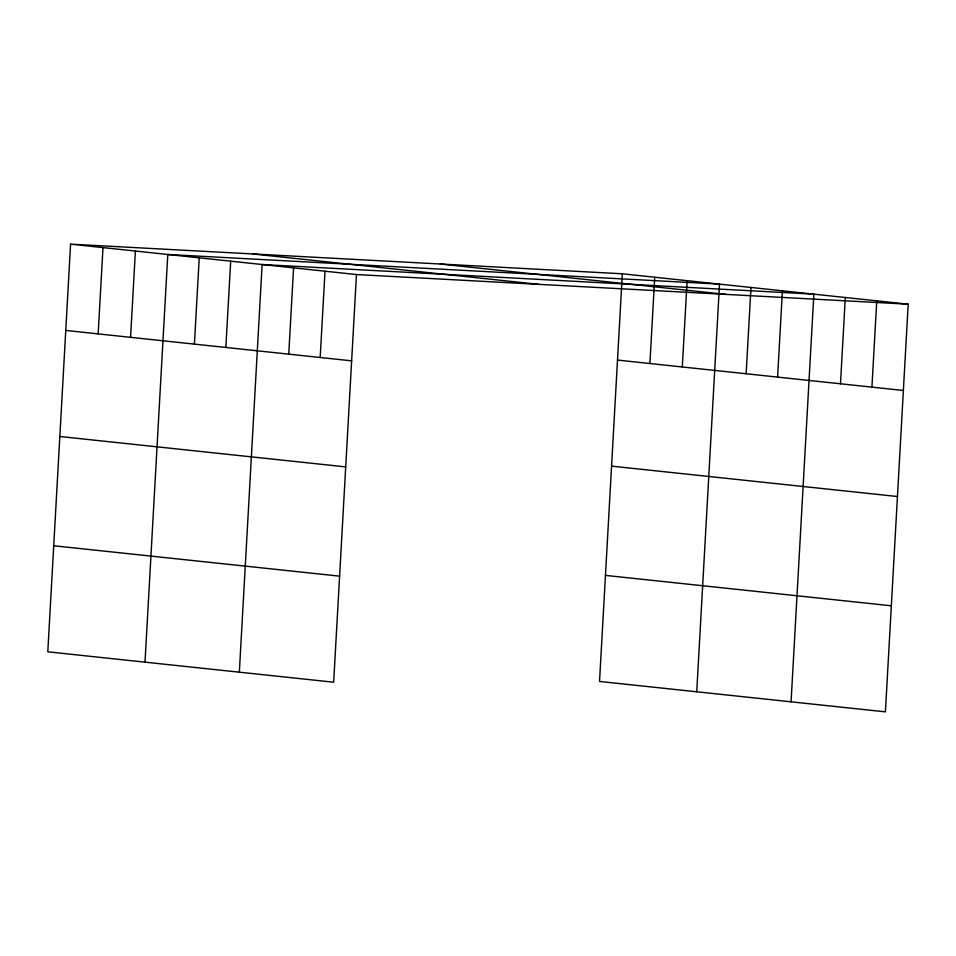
<?xml version="1.0" encoding="UTF-8"?>
<svg xmlns="http://www.w3.org/2000/svg" width="956" height="956" viewBox="0 0 956 956"><rect width="100%" height="100%" fill="white"/><g stroke="black" fill="none" stroke-linecap="round" stroke-linejoin="round"><path stroke-width="1.43" d="M70.589 244.15L47.8 651.813L333.668 682.214L356.469 274.551L70.589 244.15L622.332 273.786L908.2 304.187L885.411 711.85L599.532 681.449L622.332 273.786M98.169 333.883L102.985 247.604M130.566 337.337L135.394 251.046M145.001 662.15L167.79 254.487L719.521 284.123L696.733 691.785M194.415 344.124L199.23 257.833M225.855 347.458L230.683 261.179M239.335 672.176L262.123 264.525L813.867 294.161L791.066 701.812M288.748 354.15L293.576 267.859M320.188 357.496L325.016 271.205M649.901 363.519L654.729 277.24M682.297 366.973L687.125 280.682M746.146 373.76L750.974 287.469M777.587 377.106L782.414 290.815M840.479 383.786L845.307 297.495M871.932 387.132L876.76 300.841M356.469 274.551L908.2 304.187M440.25 264.011L726.13 294.412M252.659 253.938L538.539 284.326M617.504 360.077L903.372 390.478M65.773 330.441L351.641 360.842M611.577 466.134L897.445 496.523M59.834 436.498L345.714 466.887M605.471 575.393L891.339 605.793M53.727 545.756L339.607 576.157"/></g></svg>
